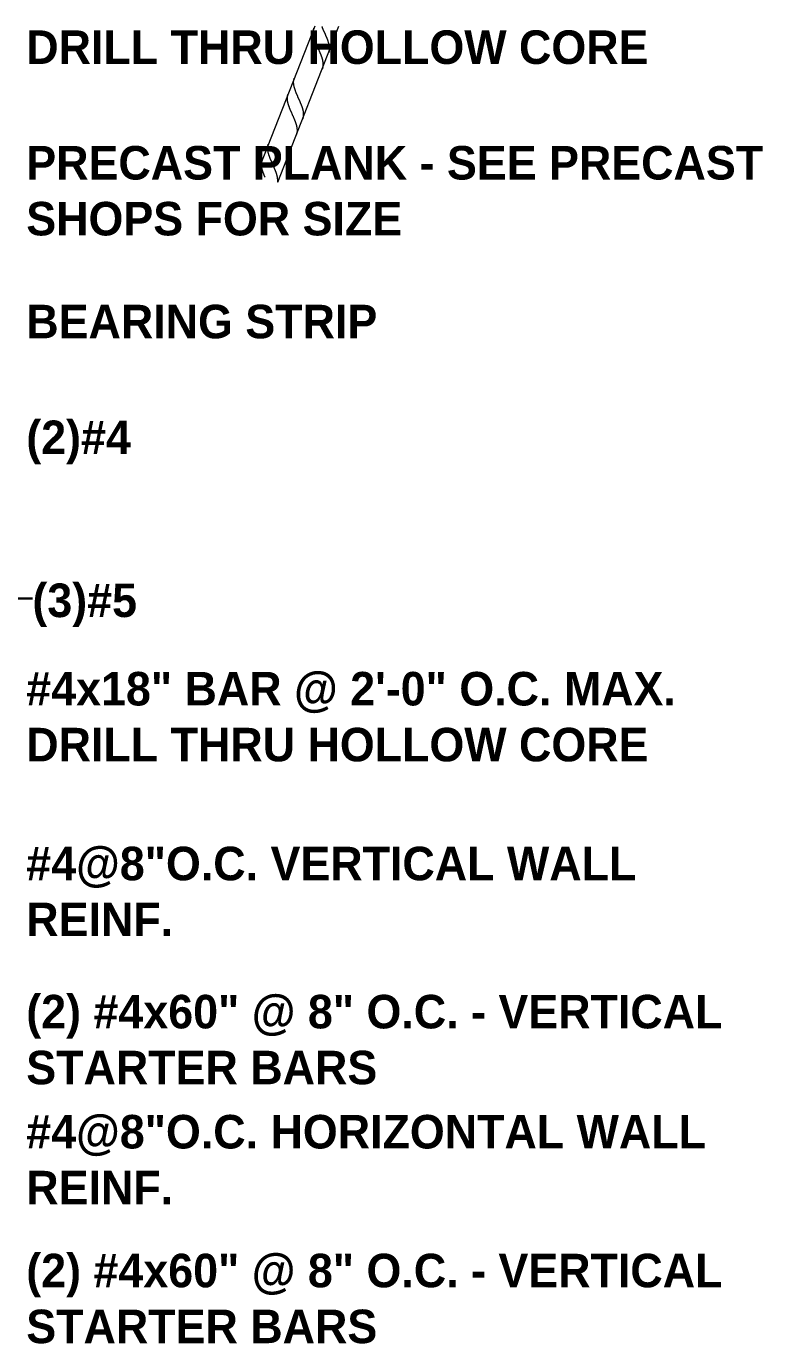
# Model space of a CAD drawing. Header units: inches. Extents: x 16427 to 16619, y -152 to -15.
# Drawn here: x 16588.3 to 16604.79, y -90.11 to -60.65 of the extents above; entities that cross this region are included whole.
import ezdxf

# ---------------------------------------------------------------- set-up
doc = ezdxf.new("R2010")
doc.units = ezdxf.units.IN
doc.header["$MEASUREMENT"] = 0
for name, color, linetype, lineweight in [('A-ANNO-IDEN', 131, 'Continuous', 30), ('A-WALL', 113, 'Continuous', 18), ('A-WALL-PATT', 111, 'Continuous', 18)]:
    doc.layers.add(name, color=color, linetype=linetype, lineweight=lineweight)
doc.styles.add('Century Gothic_B', font='', dxfattribs={"height": 0.75})
doc.styles.get('Century Gothic_B').set_extended_font_data('Century Gothic', bold=True)

# ---------------------------------------------------------------- blocks, each defined once
blk = doc.blocks.new('FP_4-DETAIL - HOLLOWCORE SLAB - RC WAL CONNECTION SIDE')
at = {"layer": 'A-WALL', "lineweight": 9}
for p, q in [((16526.444, -60.647), (16525.145, -63.948)), ((16525.611, -64.131), (16526.982, -60.647))]:
    blk.add_line(p, q, dxfattribs=at)
at = {"layer": 'A-WALL-PATT', "color": 8, "lineweight": 9}
for p, q in [((16526.417, -60.701), (16526.419, -60.695)), ((16526.419, -60.695), (16526.421, -60.689)), ((16526.603, -60.658), (16526.6, -60.651)), ((16526.607, -60.666), (16526.603, -60.658)), ((16526.61, -60.674), (16526.607, -60.666)), ((16526.613, -60.682), (16526.61, -60.674)), ((16526.616, -60.69), (16526.613, -60.682)), ((16526.62, -60.698), (16526.616, -60.69)), ((16526.623, -60.706), (16526.62, -60.698)), ((16526.406, -60.763), (16526.407, -60.756)), ((16526.406, -60.769), (16526.406, -60.763)), ((16526.406, -60.776), (16526.406, -60.769)), ((16526.406, -60.782), (16526.406, -60.776)), ((16526.406, -60.789), (16526.406, -60.782)), ((16526.406, -60.796), (16526.406, -60.789)), ((16526.406, -60.802), (16526.406, -60.796)), ((16526.407, -60.809), (16526.406, -60.802)), ((16526.407, -60.75), (16526.408, -60.744)), ((16526.407, -60.756), (16526.407, -60.75)), ((16526.407, -60.816), (16526.407, -60.809)), ((16526.408, -60.823), (16526.407, -60.816)), ((16526.408, -60.744), (16526.409, -60.737)), ((16526.409, -60.83), (16526.408, -60.823)), ((16526.409, -60.737), (16526.41, -60.731)), ((16526.41, -60.837), (16526.409, -60.83)), ((16526.41, -60.731), (16526.411, -60.725)), ((16526.411, -60.844), (16526.41, -60.837)), ((16526.411, -60.725), (16526.413, -60.719)), ((16526.412, -60.851), (16526.411, -60.844)), ((16526.413, -60.858), (16526.412, -60.851)), ((16526.413, -60.719), (16526.414, -60.713)), ((16526.415, -60.865), (16526.413, -60.858)), ((16526.414, -60.713), (16526.416, -60.707)), ((16526.416, -60.872), (16526.415, -60.865)), ((16526.416, -60.707), (16526.417, -60.701)), ((16526.418, -60.879), (16526.416, -60.872)), ((16526.42, -60.887), (16526.418, -60.879)), ((16526.421, -60.894), (16526.42, -60.887)), ((16526.423, -60.901), (16526.421, -60.894)), ((16526.425, -60.909), (16526.423, -60.901)), ((16526.427, -60.916), (16526.425, -60.909)), ((16526.43, -60.924), (16526.427, -60.916)), ((16526.432, -60.931), (16526.43, -60.924)), ((16526.434, -60.939), (16526.432, -60.931)), ((16526.437, -60.946), (16526.434, -60.939)), ((16526.44, -60.954), (16526.437, -60.946)), ((16526.442, -60.961), (16526.44, -60.954)), ((16526.445, -60.969), (16526.442, -60.961)), ((16526.448, -60.977), (16526.445, -60.969)), ((16526.451, -60.985), (16526.448, -60.977)), ((16526.454, -60.992), (16526.451, -60.985)), ((16526.457, -61), (16526.454, -60.992)), ((16526.627, -60.714), (16526.623, -60.706)), ((16526.63, -60.722), (16526.627, -60.714)), ((16526.634, -60.73), (16526.63, -60.722)), ((16526.637, -60.738), (16526.634, -60.73)), ((16526.641, -60.746), (16526.637, -60.738)), ((16526.644, -60.754), (16526.641, -60.746)), ((16526.648, -60.762), (16526.644, -60.754)), ((16526.651, -60.77), (16526.648, -60.762)), ((16526.655, -60.778), (16526.651, -60.77)), ((16526.659, -60.786), (16526.655, -60.778)), ((16526.662, -60.794), (16526.659, -60.786)), ((16526.666, -60.802), (16526.662, -60.794)), ((16526.669, -60.81), (16526.666, -60.802)), ((16526.673, -60.818), (16526.669, -60.81)), ((16526.677, -60.826), (16526.673, -60.818)), ((16526.68, -60.834), (16526.677, -60.826)), ((16526.684, -60.842), (16526.68, -60.834)), ((16526.687, -60.85), (16526.684, -60.842)), ((16526.691, -60.858), (16526.687, -60.85)), ((16526.694, -60.866), (16526.691, -60.858)), ((16526.698, -60.874), (16526.694, -60.866)), ((16526.701, -60.882), (16526.698, -60.874)), ((16526.704, -60.889), (16526.701, -60.882)), ((16526.708, -60.897), (16526.704, -60.889)), ((16526.711, -60.905), (16526.708, -60.897)), ((16526.714, -60.913), (16526.711, -60.905)), ((16526.717, -60.921), (16526.714, -60.913)), ((16526.72, -60.929), (16526.717, -60.921)), ((16526.723, -60.936), (16526.72, -60.929)), ((16526.726, -60.944), (16526.723, -60.936)), ((16526.729, -60.952), (16526.726, -60.944)), ((16526.732, -60.96), (16526.729, -60.952)), ((16526.735, -60.967), (16526.732, -60.96)), ((16526.737, -60.975), (16526.735, -60.967)), ((16526.74, -60.983), (16526.737, -60.975)), ((16526.742, -60.99), (16526.74, -60.983)), ((16526.745, -60.998), (16526.742, -60.99)), ((16526.46, -61.008), (16526.457, -61)), ((16526.463, -61.016), (16526.46, -61.008)), ((16526.466, -61.024), (16526.463, -61.016)), ((16526.469, -61.031), (16526.466, -61.024)), ((16526.473, -61.039), (16526.469, -61.031)), ((16526.476, -61.047), (16526.473, -61.039)), ((16526.479, -61.055), (16526.476, -61.047)), ((16526.483, -61.063), (16526.479, -61.055)), ((16526.486, -61.071), (16526.483, -61.063)), ((16526.49, -61.079), (16526.486, -61.071)), ((16526.493, -61.087), (16526.49, -61.079)), ((16526.497, -61.095), (16526.493, -61.087)), ((16526.5, -61.103), (16526.497, -61.095)), ((16526.504, -61.111), (16526.5, -61.103)), ((16526.507, -61.119), (16526.504, -61.111)), ((16526.511, -61.127), (16526.507, -61.119)), ((16526.514, -61.135), (16526.511, -61.127)), ((16526.518, -61.143), (16526.514, -61.135)), ((16526.522, -61.151), (16526.518, -61.143)), ((16526.525, -61.159), (16526.522, -61.151)), ((16526.529, -61.167), (16526.525, -61.159)), ((16526.532, -61.175), (16526.529, -61.167)), ((16526.536, -61.183), (16526.532, -61.175)), ((16526.54, -61.191), (16526.536, -61.183)), ((16526.543, -61.199), (16526.54, -61.191)), ((16526.547, -61.207), (16526.543, -61.199)), ((16526.55, -61.215), (16526.547, -61.207)), ((16526.554, -61.223), (16526.55, -61.215)), ((16526.557, -61.231), (16526.554, -61.223)), ((16526.56, -61.239), (16526.557, -61.231)), ((16526.564, -61.247), (16526.56, -61.239)), ((16526.567, -61.255), (16526.564, -61.247)), ((16526.57, -61.262), (16526.567, -61.255)), ((16526.573, -61.27), (16526.57, -61.262)), ((16526.577, -61.278), (16526.573, -61.27)), ((16526.58, -61.286), (16526.577, -61.278)), ((16526.583, -61.294), (16526.58, -61.286)), ((16526.747, -61.005), (16526.745, -60.998)), ((16526.749, -61.013), (16526.747, -61.005)), ((16526.751, -61.02), (16526.749, -61.013)), ((16526.753, -61.027), (16526.751, -61.02)), ((16526.755, -61.035), (16526.753, -61.027)), ((16526.757, -61.042), (16526.755, -61.035)), ((16526.756, -61.239), (16526.758, -61.233)), ((16526.759, -61.049), (16526.757, -61.042)), ((16526.758, -61.233), (16526.759, -61.228)), ((16526.761, -61.057), (16526.759, -61.049)), ((16526.759, -61.228), (16526.761, -61.222)), ((16526.762, -61.064), (16526.761, -61.057)), ((16526.761, -61.222), (16526.763, -61.216)), ((16526.764, -61.071), (16526.762, -61.064)), ((16526.763, -61.216), (16526.764, -61.21)), ((16526.765, -61.078), (16526.764, -61.071)), ((16526.764, -61.21), (16526.766, -61.204)), ((16526.766, -61.085), (16526.765, -61.078)), ((16526.767, -61.092), (16526.766, -61.085)), ((16526.766, -61.204), (16526.767, -61.198)), ((16526.768, -61.099), (16526.767, -61.092)), ((16526.767, -61.198), (16526.768, -61.191)), ((16526.769, -61.106), (16526.768, -61.099)), ((16526.768, -61.191), (16526.769, -61.185)), ((16526.77, -61.113), (16526.769, -61.106)), ((16526.769, -61.179), (16526.77, -61.172)), ((16526.769, -61.185), (16526.769, -61.179)), ((16526.77, -61.12), (16526.77, -61.113)), ((16526.771, -61.127), (16526.77, -61.12)), ((16526.77, -61.172), (16526.771, -61.166)), ((16526.771, -61.133), (16526.771, -61.127)), ((16526.771, -61.14), (16526.771, -61.133)), ((16526.771, -61.147), (16526.771, -61.14)), ((16526.771, -61.153), (16526.771, -61.147)), ((16526.771, -61.16), (16526.771, -61.153)), ((16526.771, -61.166), (16526.771, -61.16)), ((16526.586, -61.301), (16526.583, -61.294)), ((16526.588, -61.309), (16526.586, -61.301)), ((16526.591, -61.317), (16526.588, -61.309)), ((16526.594, -61.325), (16526.591, -61.317)), ((16526.597, -61.332), (16526.594, -61.325)), ((16526.599, -61.34), (16526.597, -61.332)), ((16526.602, -61.347), (16526.599, -61.34)), ((16526.604, -61.355), (16526.602, -61.347)), ((16526.606, -61.362), (16526.604, -61.355)), ((16526.609, -61.37), (16526.606, -61.362)), ((16526.611, -61.377), (16526.609, -61.37)), ((16526.613, -61.385), (16526.611, -61.377)), ((16526.615, -61.392), (16526.613, -61.385)), ((16526.617, -61.399), (16526.615, -61.392)), ((16526.618, -61.407), (16526.617, -61.399)), ((16526.62, -61.414), (16526.618, -61.407)), ((16526.619, -61.585), (16526.621, -61.579)), ((16526.622, -61.421), (16526.62, -61.414)), ((16526.621, -61.579), (16526.622, -61.573)), ((16526.623, -61.428), (16526.622, -61.421)), ((16526.622, -61.573), (16526.624, -61.567)), ((16526.624, -61.435), (16526.623, -61.428)), ((16526.625, -61.442), (16526.624, -61.435)), ((16526.624, -61.567), (16526.625, -61.561)), ((16526.627, -61.449), (16526.625, -61.442)), ((16526.625, -61.561), (16526.626, -61.555)), ((16526.626, -61.555), (16526.627, -61.549)), ((16526.627, -61.456), (16526.627, -61.449)), ((16526.628, -61.463), (16526.627, -61.456)), ((16526.627, -61.549), (16526.628, -61.542)), ((16526.629, -61.47), (16526.628, -61.463)), ((16526.628, -61.542), (16526.629, -61.536)), ((16526.63, -61.477), (16526.629, -61.47)), ((16526.629, -61.53), (16526.63, -61.523)), ((16526.629, -61.536), (16526.629, -61.53)), ((16526.63, -61.484), (16526.63, -61.477)), ((16526.63, -61.49), (16526.63, -61.484)), ((16526.631, -61.497), (16526.63, -61.49)), ((16526.63, -61.51), (16526.631, -61.504)), ((16526.63, -61.517), (16526.63, -61.51)), ((16526.63, -61.523), (16526.63, -61.517)), ((16526.631, -61.504), (16526.631, -61.497)), ((16525.967, -61.873), (16525.968, -61.867)), ((16525.967, -61.879), (16525.967, -61.873)), ((16525.968, -61.867), (16525.969, -61.86)), ((16525.969, -61.86), (16525.97, -61.854)), ((16525.97, -61.854), (16525.971, -61.848)), ((16525.971, -61.848), (16525.972, -61.842)), ((16525.972, -61.842), (16525.973, -61.836)), ((16525.973, -61.836), (16525.975, -61.83)), ((16525.975, -61.83), (16525.976, -61.824)), ((16525.976, -61.824), (16525.978, -61.818)), ((16525.978, -61.818), (16525.98, -61.812)), ((16525.98, -61.812), (16525.982, -61.806)), ((16526.615, -61.597), (16526.617, -61.591)), ((16526.617, -61.591), (16526.619, -61.585)), ((16525.837, -62.175), (16525.839, -62.169)), ((16525.839, -62.169), (16525.841, -62.163)), ((16525.966, -61.886), (16525.967, -61.879)), ((16525.966, -61.892), (16525.966, -61.886)), ((16525.966, -61.899), (16525.966, -61.892)), ((16525.966, -61.905), (16525.966, -61.899)), ((16525.966, -61.912), (16525.966, -61.905)), ((16525.967, -61.919), (16525.966, -61.912)), ((16525.967, -61.926), (16525.967, -61.919)), ((16525.968, -61.932), (16525.967, -61.926)), ((16525.968, -61.939), (16525.968, -61.932)), ((16525.969, -61.946), (16525.968, -61.939)), ((16525.97, -61.953), (16525.969, -61.946)), ((16525.971, -61.96), (16525.97, -61.953)), ((16525.972, -61.967), (16525.971, -61.96)), ((16525.974, -61.974), (16525.972, -61.967)), ((16525.975, -61.982), (16525.974, -61.974)), ((16525.977, -61.989), (16525.975, -61.982)), ((16525.978, -61.996), (16525.977, -61.989)), ((16525.98, -62.003), (16525.978, -61.996)), ((16525.982, -62.011), (16525.98, -62.003)), ((16525.984, -62.018), (16525.982, -62.011)), ((16525.986, -62.025), (16525.984, -62.018)), ((16525.988, -62.033), (16525.986, -62.025)), ((16525.99, -62.04), (16525.988, -62.033)), ((16525.993, -62.048), (16525.99, -62.04)), ((16525.995, -62.055), (16525.993, -62.048)), ((16525.998, -62.063), (16525.995, -62.055)), ((16526, -62.07), (16525.998, -62.063)), ((16526.003, -62.078), (16526, -62.07)), ((16526.005, -62.086), (16526.003, -62.078)), ((16526.008, -62.093), (16526.005, -62.086)), ((16526.011, -62.101), (16526.008, -62.093)), ((16526.014, -62.109), (16526.011, -62.101)), ((16526.017, -62.117), (16526.014, -62.109)), ((16526.02, -62.125), (16526.017, -62.117)), ((16526.023, -62.132), (16526.02, -62.125)), ((16526.027, -62.14), (16526.023, -62.132)), ((16526.03, -62.148), (16526.027, -62.14)), ((16526.033, -62.156), (16526.03, -62.148)), ((16526.036, -62.164), (16526.033, -62.156)), ((16526.04, -62.172), (16526.036, -62.164)), ((16525.826, -62.237), (16525.827, -62.23)), ((16525.826, -62.243), (16525.826, -62.237)), ((16525.826, -62.25), (16525.826, -62.243)), ((16525.826, -62.256), (16525.826, -62.25)), ((16525.826, -62.263), (16525.826, -62.256)), ((16525.826, -62.269), (16525.826, -62.263)), ((16525.826, -62.276), (16525.826, -62.269)), ((16525.827, -62.283), (16525.826, -62.276)), ((16525.827, -62.224), (16525.828, -62.218)), ((16525.827, -62.23), (16525.827, -62.224)), ((16525.827, -62.29), (16525.827, -62.283)), ((16525.828, -62.297), (16525.827, -62.29)), ((16525.828, -62.218), (16525.829, -62.211)), ((16525.829, -62.303), (16525.828, -62.297)), ((16525.829, -62.211), (16525.83, -62.205)), ((16525.83, -62.31), (16525.829, -62.303)), ((16525.83, -62.205), (16525.831, -62.199)), ((16525.831, -62.317), (16525.83, -62.31)), ((16525.831, -62.199), (16525.832, -62.193)), ((16525.832, -62.325), (16525.831, -62.317)), ((16525.832, -62.193), (16525.834, -62.187)), ((16525.833, -62.332), (16525.832, -62.325)), ((16525.835, -62.339), (16525.833, -62.332)), ((16525.834, -62.187), (16525.836, -62.181)), ((16525.836, -62.346), (16525.835, -62.339)), ((16525.836, -62.181), (16525.837, -62.175)), ((16525.838, -62.353), (16525.836, -62.346)), ((16525.839, -62.36), (16525.838, -62.353)), ((16525.841, -62.368), (16525.839, -62.36)), ((16525.843, -62.375), (16525.841, -62.368)), ((16525.845, -62.383), (16525.843, -62.375)), ((16525.847, -62.39), (16525.845, -62.383)), ((16525.85, -62.397), (16525.847, -62.39)), ((16525.852, -62.405), (16525.85, -62.397)), ((16525.854, -62.413), (16525.852, -62.405)), ((16525.857, -62.42), (16525.854, -62.413)), ((16525.859, -62.428), (16525.857, -62.42)), ((16525.862, -62.435), (16525.859, -62.428)), ((16525.865, -62.443), (16525.862, -62.435)), ((16525.868, -62.451), (16525.865, -62.443)), ((16525.871, -62.458), (16525.868, -62.451)), ((16525.874, -62.466), (16525.871, -62.458)), ((16525.877, -62.474), (16525.874, -62.466)), ((16526.043, -62.18), (16526.04, -62.172)), ((16526.047, -62.188), (16526.043, -62.18)), ((16526.05, -62.196), (16526.047, -62.188)), ((16526.054, -62.204), (16526.05, -62.196)), ((16526.057, -62.212), (16526.054, -62.204)), ((16526.061, -62.22), (16526.057, -62.212)), ((16526.064, -62.228), (16526.061, -62.22)), ((16526.068, -62.236), (16526.064, -62.228)), ((16526.071, -62.244), (16526.068, -62.236)), ((16526.075, -62.252), (16526.071, -62.244)), ((16526.079, -62.26), (16526.075, -62.252)), ((16526.082, -62.268), (16526.079, -62.26)), ((16526.086, -62.276), (16526.082, -62.268)), ((16526.089, -62.284), (16526.086, -62.276)), ((16526.093, -62.292), (16526.089, -62.284)), ((16526.097, -62.3), (16526.093, -62.292)), ((16526.1, -62.308), (16526.097, -62.3)), ((16526.104, -62.316), (16526.1, -62.308)), ((16526.107, -62.324), (16526.104, -62.316)), ((16526.111, -62.332), (16526.107, -62.324)), ((16526.114, -62.34), (16526.111, -62.332)), ((16526.118, -62.347), (16526.114, -62.34)), ((16526.121, -62.355), (16526.118, -62.347)), ((16526.124, -62.363), (16526.121, -62.355)), ((16526.128, -62.371), (16526.124, -62.363)), ((16526.131, -62.379), (16526.128, -62.371)), ((16526.134, -62.387), (16526.131, -62.379)), ((16526.137, -62.395), (16526.134, -62.387)), ((16526.14, -62.403), (16526.137, -62.395)), ((16526.143, -62.41), (16526.14, -62.403)), ((16526.146, -62.418), (16526.143, -62.41)), ((16526.149, -62.426), (16526.146, -62.418)), ((16526.152, -62.433), (16526.149, -62.426)), ((16526.155, -62.441), (16526.152, -62.433)), ((16526.157, -62.449), (16526.155, -62.441)), ((16526.16, -62.456), (16526.157, -62.449)), ((16526.162, -62.464), (16526.16, -62.456)), ((16526.165, -62.472), (16526.162, -62.464)), ((16525.88, -62.482), (16525.877, -62.474)), ((16525.883, -62.49), (16525.88, -62.482)), ((16525.886, -62.497), (16525.883, -62.49)), ((16525.889, -62.505), (16525.886, -62.497)), ((16525.892, -62.513), (16525.889, -62.505)), ((16525.896, -62.521), (16525.892, -62.513)), ((16525.899, -62.529), (16525.896, -62.521)), ((16525.903, -62.537), (16525.899, -62.529)), ((16525.906, -62.545), (16525.903, -62.537)), ((16525.91, -62.553), (16525.906, -62.545)), ((16525.913, -62.561), (16525.91, -62.553)), ((16525.917, -62.569), (16525.913, -62.561)), ((16525.92, -62.577), (16525.917, -62.569)), ((16525.924, -62.585), (16525.92, -62.577)), ((16525.927, -62.593), (16525.924, -62.585)), ((16525.931, -62.601), (16525.927, -62.593)), ((16525.934, -62.609), (16525.931, -62.601)), ((16525.938, -62.617), (16525.934, -62.609)), ((16525.942, -62.625), (16525.938, -62.617)), ((16525.945, -62.633), (16525.942, -62.625)), ((16525.949, -62.641), (16525.945, -62.633)), ((16525.952, -62.649), (16525.949, -62.641)), ((16525.956, -62.657), (16525.952, -62.649)), ((16525.96, -62.665), (16525.956, -62.657)), ((16525.963, -62.673), (16525.96, -62.665)), ((16525.967, -62.681), (16525.963, -62.673)), ((16525.97, -62.689), (16525.967, -62.681)), ((16525.974, -62.697), (16525.97, -62.689)), ((16525.977, -62.705), (16525.974, -62.697)), ((16525.98, -62.713), (16525.977, -62.705)), ((16525.984, -62.721), (16525.98, -62.713)), ((16525.987, -62.728), (16525.984, -62.721)), ((16525.99, -62.736), (16525.987, -62.728)), ((16525.993, -62.744), (16525.99, -62.736)), ((16525.996, -62.752), (16525.993, -62.744)), ((16526, -62.76), (16525.996, -62.752)), ((16526.003, -62.768), (16526, -62.76)), ((16526.167, -62.479), (16526.165, -62.472)), ((16526.169, -62.487), (16526.167, -62.479)), ((16526.171, -62.494), (16526.169, -62.487)), ((16526.173, -62.501), (16526.171, -62.494)), ((16526.175, -62.509), (16526.173, -62.501)), ((16526.177, -62.516), (16526.175, -62.509)), ((16526.175, -62.713), (16526.178, -62.707)), ((16526.179, -62.523), (16526.177, -62.516)), ((16526.178, -62.707), (16526.179, -62.702)), ((16526.181, -62.531), (16526.179, -62.523)), ((16526.179, -62.702), (16526.181, -62.696)), ((16526.182, -62.538), (16526.181, -62.531)), ((16526.181, -62.696), (16526.183, -62.69)), ((16526.184, -62.545), (16526.182, -62.538)), ((16526.183, -62.69), (16526.184, -62.684)), ((16526.185, -62.552), (16526.184, -62.545)), ((16526.184, -62.684), (16526.186, -62.678)), ((16526.186, -62.559), (16526.185, -62.552)), ((16526.187, -62.566), (16526.186, -62.559)), ((16526.186, -62.678), (16526.187, -62.671)), ((16526.188, -62.573), (16526.187, -62.566)), ((16526.187, -62.671), (16526.188, -62.665)), ((16526.189, -62.58), (16526.188, -62.573)), ((16526.188, -62.665), (16526.189, -62.659)), ((16526.19, -62.587), (16526.189, -62.58)), ((16526.189, -62.653), (16526.19, -62.646)), ((16526.189, -62.659), (16526.189, -62.653)), ((16526.19, -62.594), (16526.19, -62.587)), ((16526.191, -62.6), (16526.19, -62.594)), ((16526.19, -62.64), (16526.191, -62.633)), ((16526.19, -62.646), (16526.19, -62.64)), ((16526.191, -62.607), (16526.191, -62.6)), ((16526.191, -62.614), (16526.191, -62.607)), ((16526.191, -62.62), (16526.191, -62.614)), ((16526.191, -62.627), (16526.191, -62.62)), ((16526.191, -62.633), (16526.191, -62.627)), ((16526.006, -62.775), (16526.003, -62.768)), ((16526.008, -62.783), (16526.006, -62.775)), ((16526.011, -62.791), (16526.008, -62.783)), ((16526.014, -62.798), (16526.011, -62.791)), ((16526.017, -62.806), (16526.014, -62.798)), ((16526.019, -62.814), (16526.017, -62.806)), ((16526.022, -62.821), (16526.019, -62.814)), ((16526.024, -62.829), (16526.022, -62.821)), ((16526.026, -62.836), (16526.024, -62.829)), ((16526.029, -62.844), (16526.026, -62.836)), ((16526.031, -62.851), (16526.029, -62.844)), ((16526.033, -62.859), (16526.031, -62.851)), ((16526.035, -62.866), (16526.033, -62.859)), ((16526.037, -62.873), (16526.035, -62.866)), ((16526.038, -62.881), (16526.037, -62.873)), ((16526.04, -62.888), (16526.038, -62.881)), ((16526.039, -63.059), (16526.041, -63.053)), ((16526.042, -62.895), (16526.04, -62.888)), ((16526.041, -63.053), (16526.042, -63.047)), ((16526.043, -62.902), (16526.042, -62.895)), ((16526.042, -63.047), (16526.044, -63.041)), ((16526.044, -62.909), (16526.043, -62.902)), ((16526.045, -62.916), (16526.044, -62.909)), ((16526.044, -63.041), (16526.045, -63.035)), ((16526.046, -62.923), (16526.045, -62.916)), ((16526.045, -63.035), (16526.046, -63.029)), ((16526.047, -62.93), (16526.046, -62.923)), ((16526.046, -63.029), (16526.047, -63.022)), ((16526.048, -62.937), (16526.047, -62.93)), ((16526.047, -63.022), (16526.048, -63.016)), ((16526.049, -62.944), (16526.048, -62.937)), ((16526.048, -63.016), (16526.049, -63.01)), ((16526.049, -62.951), (16526.049, -62.944)), ((16526.05, -62.958), (16526.049, -62.951)), ((16526.049, -63.004), (16526.05, -62.997)), ((16526.049, -63.01), (16526.049, -63.004)), ((16526.05, -62.964), (16526.05, -62.958)), ((16526.05, -62.971), (16526.05, -62.964)), ((16526.051, -62.978), (16526.05, -62.971)), ((16526.05, -62.984), (16526.051, -62.978)), ((16526.05, -62.991), (16526.05, -62.984)), ((16526.05, -62.997), (16526.05, -62.991)), ((16525.387, -63.347), (16525.388, -63.341)), ((16525.387, -63.354), (16525.387, -63.347)), ((16525.388, -63.341), (16525.389, -63.334)), ((16525.389, -63.328), (16525.39, -63.322)), ((16525.389, -63.334), (16525.389, -63.328)), ((16525.39, -63.322), (16525.392, -63.316)), ((16525.392, -63.316), (16525.393, -63.31)), ((16525.393, -63.31), (16525.394, -63.304)), ((16525.394, -63.304), (16525.396, -63.298)), ((16525.396, -63.298), (16525.398, -63.292)), ((16525.398, -63.292), (16525.4, -63.286)), ((16525.4, -63.286), (16525.402, -63.28)), ((16526.035, -63.07), (16526.037, -63.065)), ((16526.037, -63.065), (16526.039, -63.059)), ((16525.257, -63.649), (16525.259, -63.643)), ((16525.259, -63.643), (16525.261, -63.637)), ((16525.386, -63.36), (16525.387, -63.354)), ((16525.386, -63.367), (16525.386, -63.36)), ((16525.386, -63.373), (16525.386, -63.367)), ((16525.386, -63.38), (16525.386, -63.373)), ((16525.386, -63.387), (16525.386, -63.38)), ((16525.387, -63.393), (16525.386, -63.387)), ((16525.387, -63.4), (16525.387, -63.393)), ((16525.388, -63.407), (16525.387, -63.4)), ((16525.389, -63.414), (16525.388, -63.407)), ((16525.389, -63.421), (16525.389, -63.414)), ((16525.39, -63.428), (16525.389, -63.421)), ((16525.391, -63.435), (16525.39, -63.428)), ((16525.393, -63.442), (16525.391, -63.435)), ((16525.394, -63.449), (16525.393, -63.442)), ((16525.395, -63.456), (16525.394, -63.449)), ((16525.397, -63.464), (16525.395, -63.456)), ((16525.399, -63.471), (16525.397, -63.464)), ((16525.4, -63.478), (16525.399, -63.471)), ((16525.402, -63.486), (16525.4, -63.478)), ((16525.404, -63.493), (16525.402, -63.486)), ((16525.406, -63.501), (16525.404, -63.493)), ((16525.408, -63.508), (16525.406, -63.501)), ((16525.411, -63.516), (16525.408, -63.508)), ((16525.413, -63.523), (16525.411, -63.516)), ((16525.415, -63.531), (16525.413, -63.523)), ((16525.418, -63.538), (16525.415, -63.531)), ((16525.421, -63.546), (16525.418, -63.538)), ((16525.423, -63.554), (16525.421, -63.546)), ((16525.426, -63.561), (16525.423, -63.554)), ((16525.429, -63.569), (16525.426, -63.561)), ((16525.432, -63.577), (16525.429, -63.569)), ((16525.435, -63.585), (16525.432, -63.577)), ((16525.438, -63.593), (16525.435, -63.585)), ((16525.441, -63.6), (16525.438, -63.593)), ((16525.444, -63.608), (16525.441, -63.6)), ((16525.447, -63.616), (16525.444, -63.608)), ((16525.451, -63.624), (16525.447, -63.616)), ((16525.454, -63.632), (16525.451, -63.624)), ((16525.457, -63.64), (16525.454, -63.632)), ((16525.461, -63.648), (16525.457, -63.64)), ((16525.246, -63.711), (16525.247, -63.704)), ((16525.246, -63.717), (16525.246, -63.711)), ((16525.246, -63.724), (16525.246, -63.717)), ((16525.246, -63.73), (16525.246, -63.724)), ((16525.246, -63.737), (16525.246, -63.73)), ((16525.246, -63.743), (16525.246, -63.737)), ((16525.246, -63.75), (16525.246, -63.743)), ((16525.247, -63.757), (16525.246, -63.75)), ((16525.247, -63.698), (16525.248, -63.691)), ((16525.247, -63.704), (16525.247, -63.698)), ((16525.247, -63.764), (16525.247, -63.757)), ((16525.248, -63.771), (16525.247, -63.764)), ((16525.248, -63.691), (16525.249, -63.685)), ((16525.249, -63.778), (16525.248, -63.771)), ((16525.249, -63.685), (16525.25, -63.679)), ((16525.25, -63.785), (16525.249, -63.778)), ((16525.25, -63.679), (16525.251, -63.673)), ((16525.251, -63.792), (16525.25, -63.785)), ((16525.251, -63.673), (16525.252, -63.667)), ((16525.252, -63.799), (16525.251, -63.792)), ((16525.252, -63.667), (16525.254, -63.661)), ((16525.253, -63.806), (16525.252, -63.799)), ((16525.255, -63.813), (16525.253, -63.806)), ((16525.254, -63.661), (16525.255, -63.655)), ((16525.255, -63.655), (16525.257, -63.649)), ((16525.256, -63.82), (16525.255, -63.813)), ((16525.258, -63.827), (16525.256, -63.82)), ((16525.259, -63.835), (16525.258, -63.827)), ((16525.261, -63.842), (16525.259, -63.835)), ((16525.263, -63.849), (16525.261, -63.842)), ((16525.265, -63.857), (16525.263, -63.849)), ((16525.267, -63.864), (16525.265, -63.857)), ((16525.27, -63.872), (16525.267, -63.864)), ((16525.272, -63.879), (16525.27, -63.872)), ((16525.274, -63.887), (16525.272, -63.879)), ((16525.277, -63.894), (16525.274, -63.887)), ((16525.28, -63.902), (16525.277, -63.894)), ((16525.282, -63.91), (16525.28, -63.902)), ((16525.285, -63.917), (16525.282, -63.91)), ((16525.288, -63.925), (16525.285, -63.917)), ((16525.291, -63.933), (16525.288, -63.925)), ((16525.294, -63.94), (16525.291, -63.933)), ((16525.464, -63.656), (16525.461, -63.648)), ((16525.468, -63.664), (16525.464, -63.656)), ((16525.471, -63.672), (16525.468, -63.664)), ((16525.475, -63.68), (16525.471, -63.672)), ((16525.478, -63.688), (16525.475, -63.68)), ((16525.482, -63.696), (16525.478, -63.688)), ((16525.485, -63.704), (16525.482, -63.696)), ((16525.489, -63.712), (16525.485, -63.704)), ((16525.493, -63.72), (16525.489, -63.712)), ((16525.496, -63.728), (16525.493, -63.72)), ((16525.5, -63.736), (16525.496, -63.728)), ((16525.503, -63.744), (16525.5, -63.736)), ((16525.507, -63.752), (16525.503, -63.744)), ((16525.511, -63.76), (16525.507, -63.752)), ((16525.514, -63.768), (16525.511, -63.76)), ((16525.518, -63.776), (16525.514, -63.768)), ((16525.521, -63.785), (16525.518, -63.776)), ((16525.525, -63.793), (16525.521, -63.785)), ((16525.528, -63.801), (16525.525, -63.793)), ((16525.532, -63.809), (16525.528, -63.801)), ((16525.535, -63.817), (16525.532, -63.809)), ((16525.539, -63.825), (16525.535, -63.817)), ((16525.542, -63.832), (16525.539, -63.825)), ((16525.546, -63.84), (16525.542, -63.832)), ((16525.549, -63.848), (16525.546, -63.84)), ((16525.552, -63.856), (16525.549, -63.848)), ((16525.555, -63.864), (16525.552, -63.856)), ((16525.558, -63.872), (16525.555, -63.864)), ((16525.561, -63.88), (16525.558, -63.872)), ((16525.564, -63.888), (16525.561, -63.88)), ((16525.567, -63.895), (16525.564, -63.888)), ((16525.57, -63.903), (16525.567, -63.895)), ((16525.573, -63.911), (16525.57, -63.903)), ((16525.576, -63.919), (16525.573, -63.911)), ((16525.578, -63.926), (16525.576, -63.919)), ((16525.581, -63.934), (16525.578, -63.926)), ((16525.583, -63.941), (16525.581, -63.934)), ((16525.297, -63.948), (16525.294, -63.94)), ((16525.3, -63.956), (16525.297, -63.948)), ((16525.303, -63.964), (16525.3, -63.956)), ((16525.306, -63.972), (16525.303, -63.964)), ((16525.309, -63.98), (16525.306, -63.972)), ((16525.313, -63.987), (16525.309, -63.98)), ((16525.316, -63.995), (16525.313, -63.987)), ((16525.319, -64.003), (16525.316, -63.995)), ((16525.323, -64.011), (16525.319, -64.003)), ((16525.326, -64.019), (16525.323, -64.011)), ((16525.586, -63.949), (16525.583, -63.941)), ((16525.588, -63.957), (16525.586, -63.949)), ((16525.59, -63.964), (16525.588, -63.957)), ((16525.592, -63.972), (16525.59, -63.964)), ((16525.594, -63.979), (16525.592, -63.972)), ((16525.596, -63.986), (16525.594, -63.979)), ((16525.598, -63.994), (16525.596, -63.986)), ((16525.6, -64.001), (16525.598, -63.994)), ((16525.601, -64.008), (16525.6, -64.001)), ((16525.603, -64.015), (16525.601, -64.008)), ((16525.604, -64.023), (16525.603, -64.015)), ((16525.605, -64.03), (16525.604, -64.023)), ((16525.607, -64.037), (16525.605, -64.03)), ((16525.608, -64.044), (16525.607, -64.037)), ((16525.608, -64.051), (16525.608, -64.044)), ((16525.609, -64.058), (16525.608, -64.051)), ((16525.61, -64.065), (16525.609, -64.058)), ((16525.609, -64.131), (16525.61, -64.124)), ((16525.61, -64.071), (16525.61, -64.065)), ((16525.611, -64.078), (16525.61, -64.071)), ((16525.61, -64.118), (16525.611, -64.111)), ((16525.61, -64.124), (16525.61, -64.118)), ((16525.611, -64.085), (16525.611, -64.078)), ((16525.611, -64.092), (16525.611, -64.085)), ((16525.611, -64.098), (16525.611, -64.092)), ((16525.611, -64.105), (16525.611, -64.098)), ((16525.611, -64.111), (16525.611, -64.105))]:
    blk.add_line(p, q, dxfattribs=at)
blk = doc.blocks.new('Dowel20 - Dowel-1978064-DETAIL - HOLLOWCORE SLAB - RC WAL CONNECTION SIDE')
at = {"layer": 'A-WALL', "lineweight": 9}
blk.add_blockref('FP_4-DETAIL - HOLLOWCORE SLAB - RC WAL CONNECTION SIDE', (34.161, 0), dxfattribs=at)

msp = doc.modelspace()

# ---------------------------------------------------------------- linework, layer by layer
at = {"layer": 'A-ANNO-IDEN'}
msp.add_line((16584.92, -73.444), (16588.441, -73.444), dxfattribs=at)

# ---------------------------------------------------------------- block references
at = {"layer": 'A-WALL', "lineweight": 9}
msp.add_blockref('Dowel20 - Dowel-1978064-DETAIL - HOLLOWCORE SLAB - RC WAL CONNECTION SIDE', (34.161, 0), dxfattribs=at)

# ---------------------------------------------------------------- texts
at = {"layer": 'A-ANNO-IDEN', "lineweight": 9, "char_height": 0.75, "attachment_point": 1, "style": 'Century Gothic_B'}
for s, insert, width in [('DRILL THRU HOLLOW CORE', (16588.304, -60.738), 16.059), ('PRECAST PLANK - SEE PRECAST', (16588.304, -63.324), 18.71025), ('SHOPS FOR SIZE', (16588.304, -64.574), 9.595), ('BEARING STRIP', (16588.304, -66.875), 8.96375), ('(2)#4', (16588.304, -69.465), 3.20675), ('(3)#5', (16588.441, -73.11), 3.20675), ('#4x18" BAR @ 2\'-0" O.C. MAX.', (16588.304, -75.088), 18.25575), ('DRILL THRU HOLLOW CORE', (16588.304, -76.338), 16.059), ('#4@8"O.C. VERTICAL WALL', (16588.304, -78.998), 16.16), ('REINF.', (16588.304, -80.248), 3.71175), ('(2) #4x60" @ 8" O.C. - VERTICAL', (16588.304, -82.311), 19.21525), ('STARTER BARS', (16588.304, -83.561), 8.40825), ('#4@8"O.C. HORIZONTAL WALL', (16588.304, -84.997), 18.2305), ('REINF.', (16588.304, -86.247), 3.71175), ('(2) #4x60" @ 8" O.C. - VERTICAL', (16588.304, -88.102), 19.21525), ('STARTER BARS', (16588.304, -89.352), 8.40825)]:
    msp.add_mtext(s, dxfattribs=dict(at, insert=insert, width=width))

doc.saveas('drawing.dxf')
